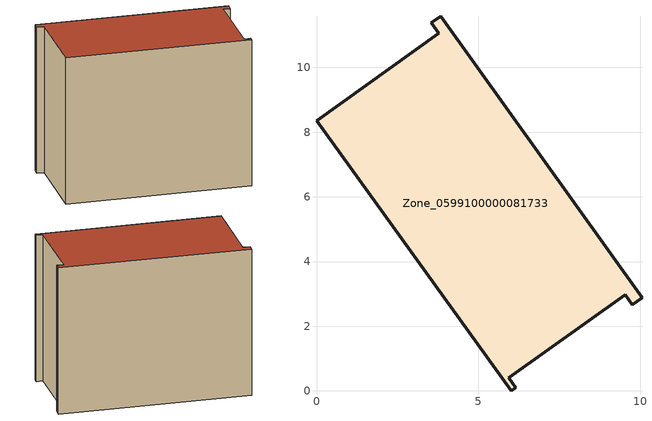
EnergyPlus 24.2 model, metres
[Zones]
Zone_0599100000081733
 floor ground (C_G): 3.77,11.05 3.54,11.38 3.84,11.59 10.06,2.89 9.76,2.67 9.54,2.98 5.94,0.41 6.16,0.1 6.02,0 0,8.36 z0
 wall outside (C_F): 6.02,0 6.16,0.1 5.94,0.41 9.54,2.98 9.76,2.67 10.06,2.89 3.84,11.59 3.54,11.38 3.77,11.05 0,8.36 6.02,0 z0:8.45
 roof outside (C_R): 3.77,11.05 0,8.36 6.02,0 6.16,0.1 5.94,0.41 9.54,2.98 9.76,2.67 10.06,2.89 3.84,11.59 3.54,11.38 z8.45
[BUILDING]
Pand.0599100000081733: North Axis=0; Terrain=City; Loads Convergence Tolerance Value=0.04; Temperature Convergence Tolerance Value=0.4; Solar Distribution=FullExterior; Maximum Number of Warmup Days=25; Minimum Number of Warmup Days=1
[Site:Location]
Rotterdam.The.Hague.AP_ZH_NLD Design_Conditions: Latitude=51.96; Longitude=4.45; Time Zone=1; Elevation=-4.5
[SITE:GROUNDTEMPERATURE:BUILDINGSURFACE]
18, 18, 18, 18, 18, 18, 18, 18, 18, 18, 18, 18
[MATERIAL] Thermal Absorptance=0.9; Solar Absorptance=0.7; Visible Absorptance=0.7
Name | Roughness | Thickness | Conductivity | Density | Specific Heat
G.TC.1975-1991 | MediumSmooth | 0.15 | 0.288461 | 540 | 1210
F.TC.1975-1991 | Rough | 0.3 | 0.230769 | 1920 | 840
R.TC.1975-1991 | MediumRough | 0.2 | 0.153846 | 1500 | 1000
[CONSTRUCTION]
C_G: G.TC.1975-1991
C_F: F.TC.1975-1991
C_R: R.TC.1975-1991
[ZONE]
Zone_0599100000081733: Type=1; Multiplier=1; Ceiling Height=Autocalculate; Volume=Autocalculate; Floor Area=autocalculate; Part of Total Floor Area=Yes
[ZONEINFILTRATION:DESIGNFLOWRATE]
Infil_Zone_0599100000081733: Zone or ZoneList or Space or SpaceList=Zone_0599100000081733; Schedule=AlwaysOn; Design Flow Rate Calculation Method=Flow/Area; Flow Rate per Floor Area=0.003; Constant Term Coefficient=1; Temperature Term Coefficient=0; Velocity Term Coefficient=0; Velocity Squared Term Coefficient=0
[HVACTEMPLATE:ZONE:IDEALLOADSAIRSYSTEM]
Zone_0599100000081733: Maximum Heating Supply Air Temperature=50; Minimum Cooling Supply Air Temperature=13; Maximum Heating Supply Air Humidity Ratio=0.0156; Minimum Cooling Supply Air Humidity Ratio=0.0077; Heating Limit=NoLimit; Cooling Limit=NoLimit; Dehumidification Control Type=ConstantSensibleHeatRatio; Cooling Sensible Heat Ratio=0.7; Dehumidification Setpoint=60; Humidification Control Type=None; Humidification Setpoint=30; Outdoor Air Method=None; Outdoor Air Flow Rate per Person=0.00944; Outdoor Air Flow Rate per Zone Floor Area=0; Outdoor Air Flow Rate per Zone=0; Demand Controlled Ventilation Type=None; Outdoor Air Economizer Type=NoEconomizer; Heat Recovery Type=None; Sensible Heat Recovery Effectiveness=0.7; Latent Heat Recovery Effectiveness=0.65
[ZONECONTROL:THERMOSTAT]
ThermostatControl_Zone_0599100000081733: Zone or ZoneList=Zone_0599100000081733; Control Type Schedule=DualSetpointControlType; Control 1=Thermostat_Zone_0599100000081733; Temperature Difference Between Cutout And Setpoint=0
[THERMOSTATSETPOINT:DUALSETPOINT]
Thermostat_Zone_0599100000081733: Heating Setpoint Temperature Schedule=HeatingSetpoint_Zone_0599100000081733; Cooling Setpoint Temperature Schedule=CoolingSetpoint_Zone_0599100000081733
[SCHEDULE:COMPACT]
HeatingSetpoint_Zone_0599100000081733: Through: 12/31, For: AllDays, Until: 24:00, 21
CoolingSetpoint_Zone_0599100000081733: Through: 12/31, For: AllDays, Until: 24:00, 24
DualSetpointControlType: Through: 12/31, For: AllDays, Until: 24:00, 4
AlwaysOn: Through: 12/31, For: AllDays, Until: 24:00, 1
